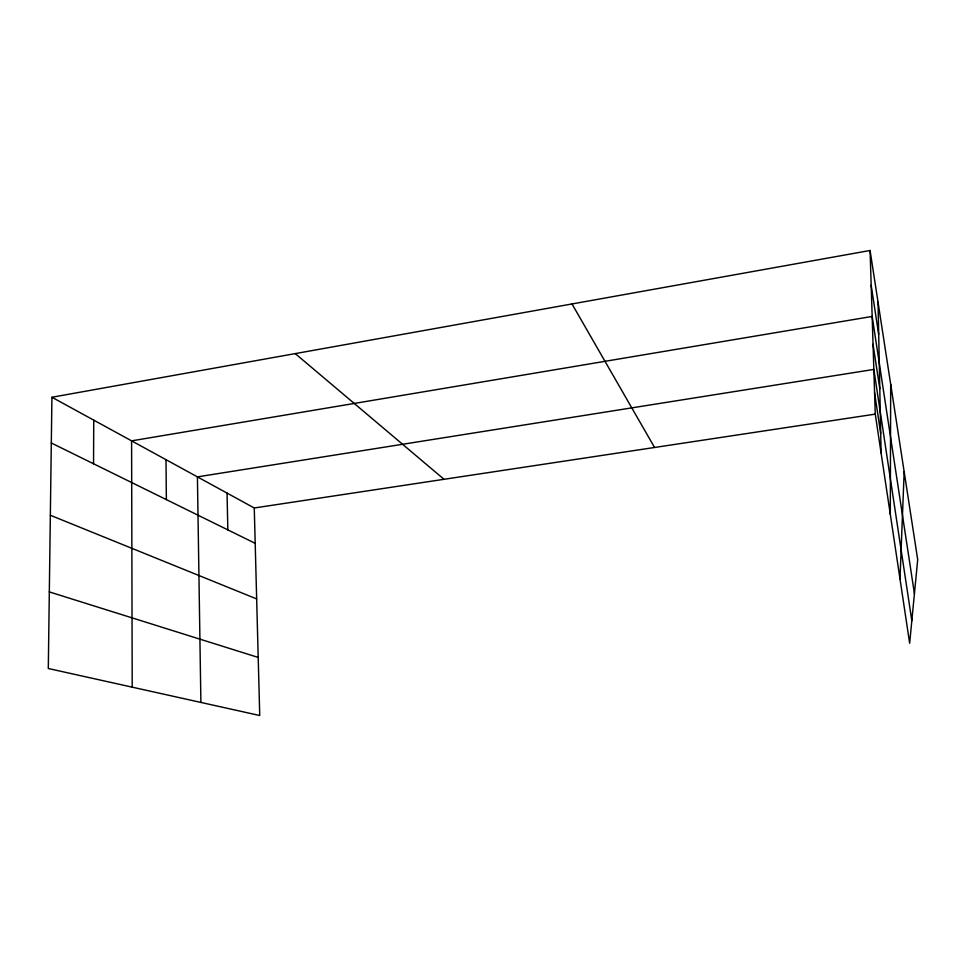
<?xml version="1.0" encoding="UTF-8"?>
<svg xmlns="http://www.w3.org/2000/svg" width="966" height="966" viewBox="0 0 966 966"><rect width="100%" height="100%" fill="white"/><g stroke="black" fill="none" stroke-linecap="round" stroke-linejoin="round"><path stroke-width="1.45" d="M890.29 514.262L890.688 384.287M93.533 463.765L93.75 420.138M51.922 397.255L48.3 668.508L259.733 715.516L254.263 507.983L51.922 397.255L870.076 250.484L917.7 559.628L909.658 643.284L875.256 414.124L870.076 250.484M899.998 578.936L904.164 471.758M254.263 507.983L875.256 414.124M49.326 591.904L258.2 657.435M50.341 515.252L256.654 598.92M51.307 442.983L255.193 543.339M295.246 353.604L444.022 479.293M572.005 303.952L654.562 447.475M871.175 285.368L878.698 334.429M914.428 593.679L872.165 316.437L131.593 440.858L132.209 687.164M873.047 344.307L879.797 388.779M911.819 620.715L873.844 369.423L197.414 476.878L200.892 702.427M874.58 392.848L880.702 433.456M878.046 302.213L881.101 453.018M227.058 493.095L227.831 529.875M165.995 459.683L166.369 499.615"/></g></svg>
